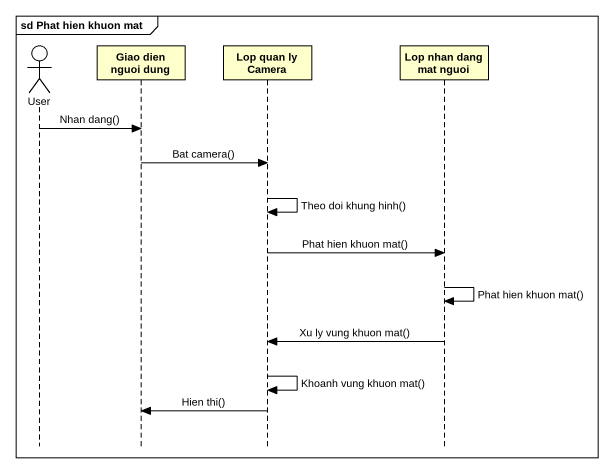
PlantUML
@startuml
mainframe sd Phat hien khuon mat
hide footbox
actor User
participant "Giao dien nguoi dung" as Giao_dien_nguoi_dung
participant "Lop quan ly Camera" as Lop_quan_ly_Camera
participant "Lop nhan dang mat nguoi" as Lop_nhan_dang_mat_nguoi

User -> Giao_dien_nguoi_dung : Nhan dang()
Giao_dien_nguoi_dung -> Lop_quan_ly_Camera : Bat camera()
Lop_quan_ly_Camera -> Lop_quan_ly_Camera : Theo doi khung hinh()
Lop_quan_ly_Camera -> Lop_nhan_dang_mat_nguoi : Phat hien khuon mat()
Lop_nhan_dang_mat_nguoi -> Lop_nhan_dang_mat_nguoi : Phat hien khuon mat()
Lop_nhan_dang_mat_nguoi -> Lop_quan_ly_Camera : Xu ly vung khuon mat()
Lop_quan_ly_Camera -> Lop_quan_ly_Camera : Khoanh vung khuon mat()
Lop_quan_ly_Camera -> Giao_dien_nguoi_dung : Hien thi()
@enduml
